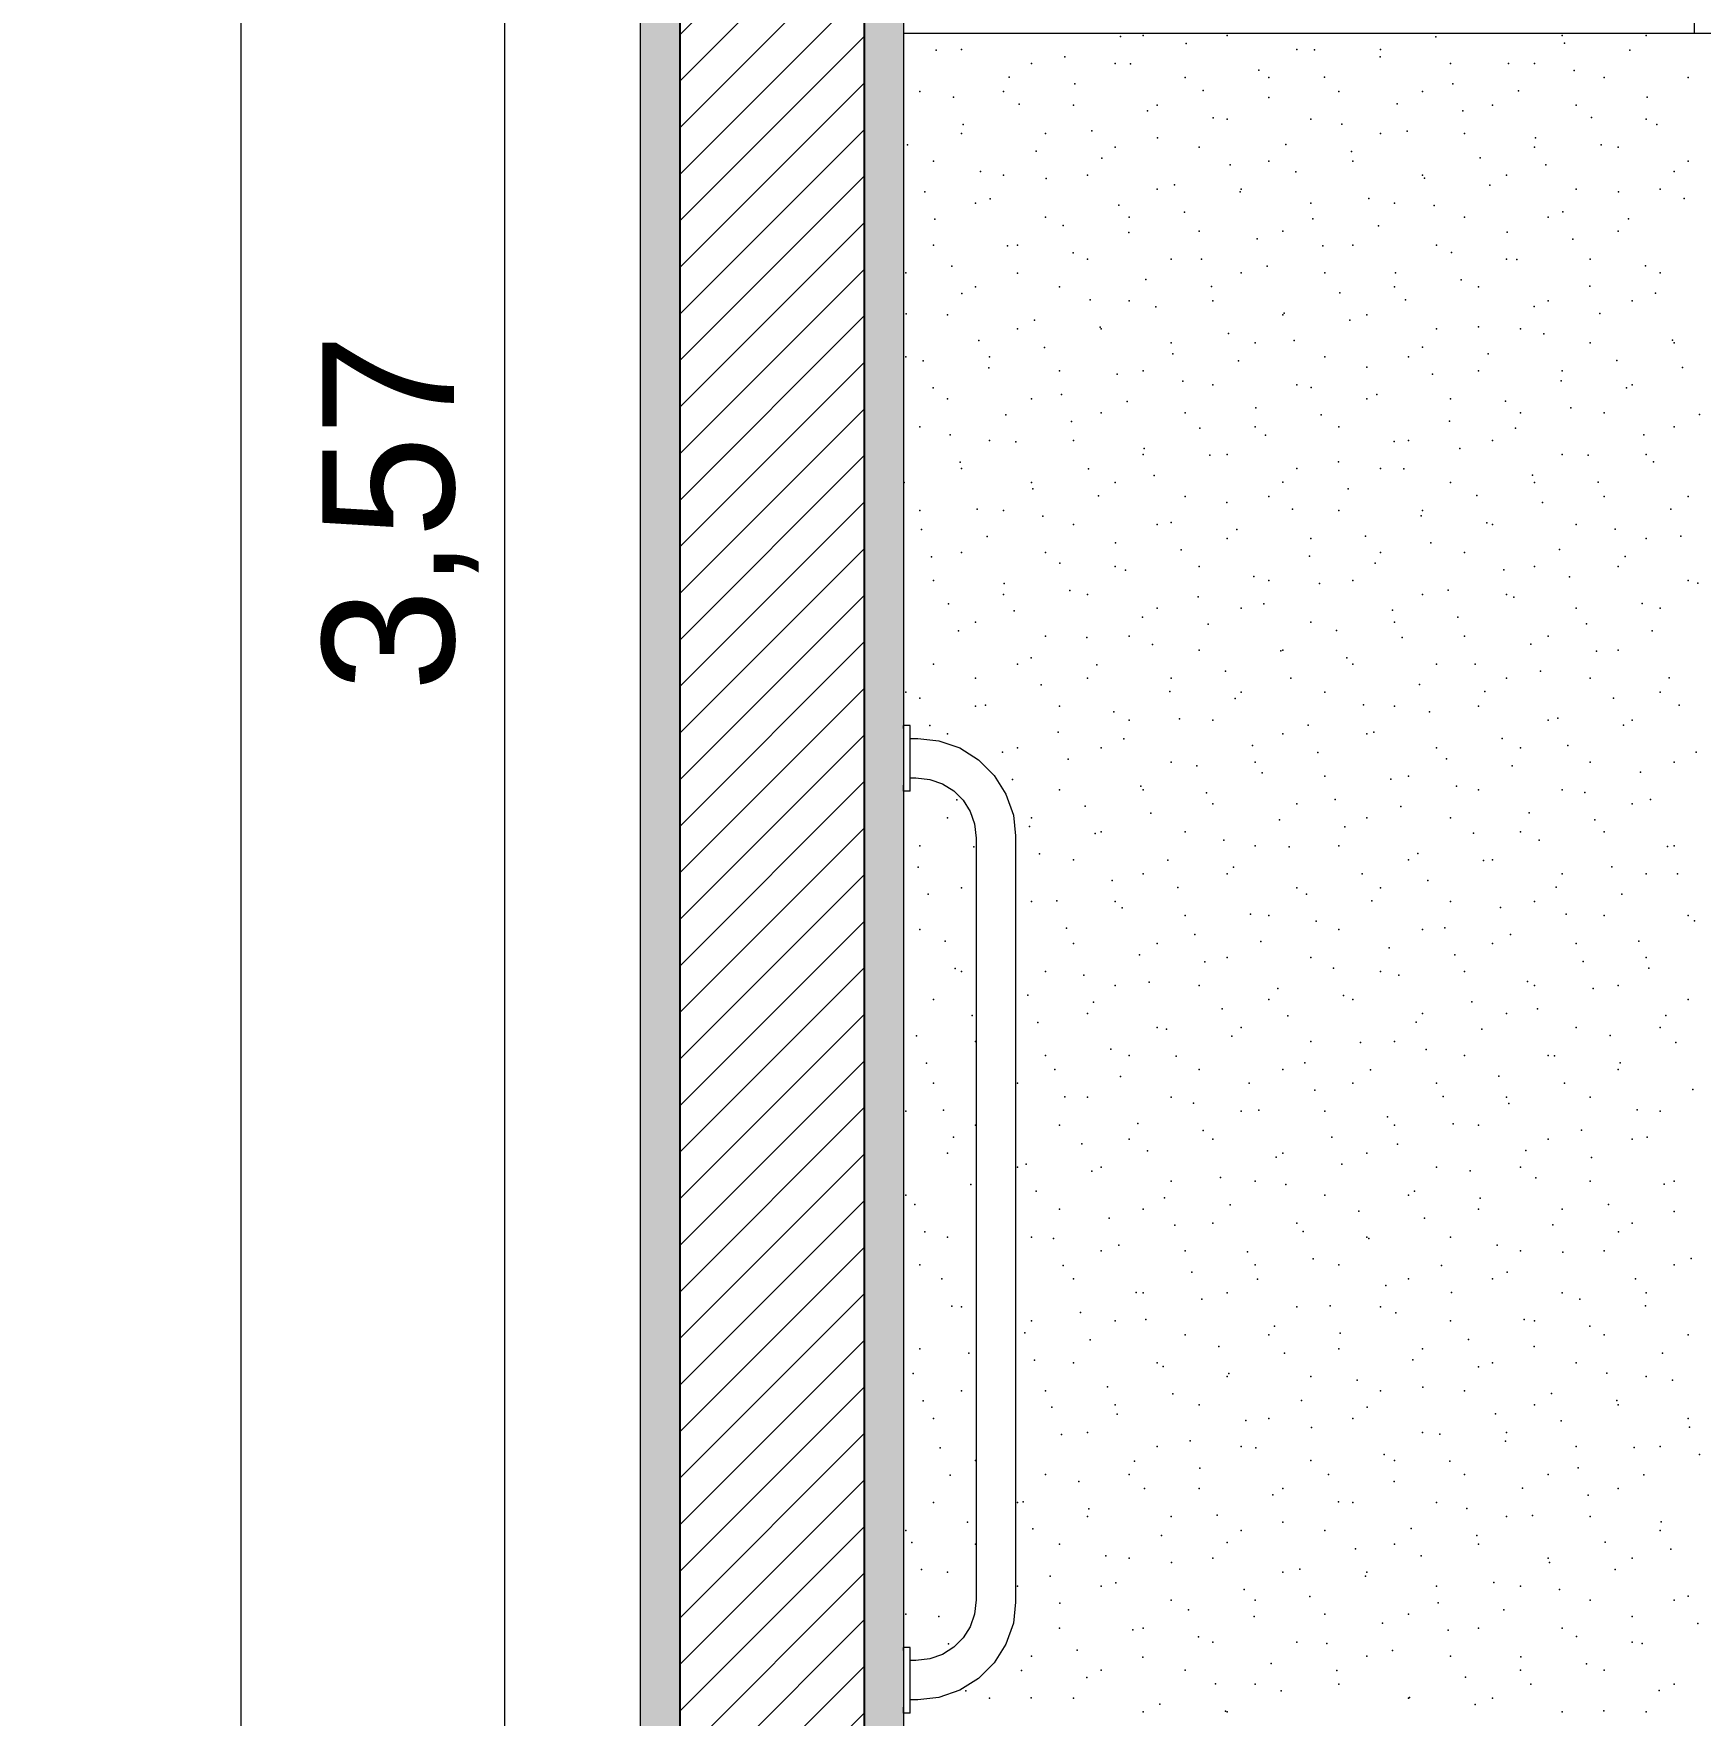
# Model space of a CAD drawing. Header units: metres. Extents: x -77 to 97, y 0 to 6.
# Drawn here: x -23.793 to -22.528, y 0.515 to 1.792 of the extents above; entities that cross this region are included whole.
import ezdxf

# ---------------------------------------------------------------- set-up
doc = ezdxf.new("R2010")
doc.units = ezdxf.units.M
doc.header["$MEASUREMENT"] = 0
doc.layers.add('COTAS CORTE', color=7, linetype='Continuous')
doc.layers.add('PAREDE CONSTRUIR', color=7, linetype='Continuous')
for name, color, linetype, lineweight, true_color in [('COTAS CORTE_Caneta_No__25', 7, 'Continuous', 13, 0x982312), ('PAREDE CONSTRUIR_Caneta_No__97', 7, 'Continuous', 5, 0x6b6b6b), ('PAREDE.ARQ_Caneta_No__97', 7, 'Continuous', 5, 0x6b6b6b)]:
    doc.layers.add(name, color=color, linetype=linetype, lineweight=lineweight, true_color=true_color)
for name, color, linetype, lineweight in [('LOUCAS-METAIS.ARQ_Caneta_No__96', 252, 'Continuous', 0), ('PAREDE CONSTRUIR_Caneta_No__241', 7, 'Continuous', 13), ('PAREDE CONSTRUIR_Caneta_No__3', 7, 'Continuous', 25), ('PAREDE.ARQ_Caneta_No__241', 7, 'Continuous', 13)]:
    doc.layers.add(name, color=color, linetype=linetype, lineweight=lineweight)
doc.styles.add('ESTILO_GERADO_1', font='arial.ttf')
doc.dimstyles.new('ESTILO_GERADO__10', dxfattribs={"dimtxt": 0.1, "dimasz": 0.0475, "dimexe": 0.18, "dimexo": 0.624631, "dimgap": 0, "dimtad": 1, "dimzin": 0, "dimdsep": 46, "dimtxsty": 'ESTILO_GERADO_1', "dimblk": 'ARROWHEAD_11', "dimblk1": 'ARROWHEAD_11', "dimblk2": 'ARROWHEAD_11', "dimcen": 0.09, "dimclrd": 256, "dimclre": 256, "dimclrt": 256, "dimadec": 0, "dimazin": 0, "dimtfac": 1, "dimtdec": 4, "dimtmove": 0, "dimatfit": 3, "dimfxl": 0, "dimtolj": 1, "dimtzin": 0, "dimarcsym": 0})
doc.dimstyles.new('ESTILO_GERADO__11', dxfattribs={"dimtxt": 0.1, "dimasz": 0.0475, "dimexe": 0.18, "dimexo": 0.29962, "dimgap": 0, "dimtad": 1, "dimzin": 0, "dimdsep": 46, "dimtxsty": 'ESTILO_GERADO_1', "dimblk": 'ARROWHEAD_11', "dimblk1": 'ARROWHEAD_11', "dimblk2": 'ARROWHEAD_11', "dimcen": 0.09, "dimclrd": 256, "dimclre": 256, "dimclrt": 256, "dimadec": 0, "dimazin": 0, "dimtfac": 1, "dimtdec": 4, "dimtmove": 0, "dimatfit": 3, "dimfxl": 0, "dimtolj": 1, "dimtzin": 0, "dimarcsym": 0})
doc.dimstyles.new('ESTILO_GERADO__9', dxfattribs={"dimtxt": 0.1, "dimasz": 0.0475, "dimexe": 0.18, "dimexo": 0.712446, "dimgap": 0, "dimtad": 1, "dimzin": 0, "dimdsep": 46, "dimtxsty": 'ESTILO_GERADO_1', "dimblk": 'ARROWHEAD_11', "dimblk1": 'ARROWHEAD_11', "dimblk2": 'ARROWHEAD_11', "dimcen": 0.09, "dimclrd": 256, "dimclre": 256, "dimclrt": 256, "dimadec": 0, "dimazin": 0, "dimtfac": 1, "dimtdec": 4, "dimtmove": 0, "dimatfit": 3, "dimfxl": 0, "dimtolj": 1, "dimtzin": 0, "dimarcsym": 0})

# ---------------------------------------------------------------- blocks, each defined once
blk = doc.blocks.new('*D60', base_point=(43.1813, -0.208))
at = {"layer": 'COTAS CORTE_Caneta_No__25', "linetype": 'Continuous', "lineweight": 13, "true_color": 0x982312}
for points in [[(-30.7618, 2.1572), (-30.7609, 2.1524), (-30.7582, 2.1483), (-30.7541, 2.1456), (-30.7493, 2.1447), (-30.7445, 2.1456), (-30.7405, 2.1483), (-30.7378, 2.1524), (-30.7368, 2.1572), (-30.7378, 2.1619), (-30.7405, 2.166), (-30.7445, 2.1687), (-30.7493, 2.1697), (-30.7541, 2.1687), (-30.7582, 2.166), (-30.7609, 2.1619)], [(-30.7618, -0.223), (-30.7609, -0.2278), (-30.7582, -0.2318), (-30.7541, -0.2345), (-30.7493, -0.2355), (-30.7445, -0.2345), (-30.7405, -0.2318), (-30.7378, -0.2278), (-30.7368, -0.223), (-30.7378, -0.2182), (-30.7405, -0.2142), (-30.7445, -0.2114), (-30.7493, -0.2105), (-30.7541, -0.2114), (-30.7582, -0.2142), (-30.7609, -0.2182)]]:
    blk.add_hatch(color=24, dxfattribs=at).paths.add_polyline_path(points)
at = {"layer": 'COTAS CORTE_Caneta_No__25', "color": 24, "linetype": 'Continuous', "lineweight": 13, "true_color": 0x982312}
for p, q in [((-30.7493, 2.1697), (-30.7493, 2.1822)), ((-30.7618, 2.1572), (-31.3739, 2.1572)), ((-30.7024, 2.1572), (-30.7368, 2.1572)), ((-30.7493, -0.2105), (-30.7493, 2.1447)), ((-30.7618, -0.223), (-30.7962, -0.223)), ((-30.1247, -0.223), (-30.7368, -0.223)), ((-30.7493, -0.248), (-30.7493, -0.2355))]:
    blk.add_line(p, q, dxfattribs=at)
for centre in [(-30.7493, 2.1572), (-30.7493, -0.223)]:
    blk.add_circle(centre, 0.0125, dxfattribs=at)
at = {"layer": 'COTAS CORTE_Caneta_No__25', "color": 24, "lineweight": 13, "true_color": 0x982312, "insert": (-30.7693, 0.8336), "char_height": 0.1, "attachment_point": 7, "rotation": 90, "style": 'ESTILO_GERADO_1'}
blk.add_mtext('\\A1;{\\pql;\\fArial|b0|i0|c0|p0;\\W1.000000;2,38}', dxfattribs=at)
blk = doc.blocks.new('ARROWHEAD_11')
at = {"color": 0, "linetype": 'Continuous', "lineweight": 0}
blk.add_line((0, 0), (-1, 0), dxfattribs=at)
at = {"color": 0, "linetype": 'Continuous', "lineweight": 0, "const_width": 0.25, "flags": 128}
blk.add_lwpolyline([(-0.125, 0, 1), (0.125, 0, 1)], format="xyb", close=True, dxfattribs=at)
blk = doc.blocks.new('*D61', base_point=(43.1813, -0.208))
at = {"layer": 'COTAS CORTE_Caneta_No__25', "linetype": 'Continuous', "lineweight": 13, "true_color": 0x982312}
for points in [[(-19.8174, 2.952), (-19.8165, 2.9472), (-19.8137, 2.9432), (-19.8097, 2.9405), (-19.8049, 2.9395), (-19.8001, 2.9405), (-19.7961, 2.9432), (-19.7934, 2.9472), (-19.7924, 2.952), (-19.7934, 2.9568), (-19.7961, 2.9608), (-19.8001, 2.9636), (-19.8049, 2.9645), (-19.8097, 2.9636), (-19.8137, 2.9608), (-19.8165, 2.9568)], [(-19.8174, 2.942), (-19.8165, 2.9372), (-19.8137, 2.9332), (-19.8097, 2.9305), (-19.8049, 2.9295), (-19.8001, 2.9305), (-19.7961, 2.9332), (-19.7934, 2.9372), (-19.7924, 2.942), (-19.7934, 2.9468), (-19.7961, 2.9508), (-19.8001, 2.9536), (-19.8049, 2.9545), (-19.8097, 2.9536), (-19.8137, 2.9508), (-19.8165, 2.9468)], [(-19.8174, -0.208), (-19.8165, -0.2128), (-19.8137, -0.2168), (-19.8097, -0.2195), (-19.8049, -0.2205), (-19.8001, -0.2195), (-19.7961, -0.2168), (-19.7934, -0.2128), (-19.7924, -0.208), (-19.7934, -0.2032), (-19.7961, -0.1992), (-19.8001, -0.1964), (-19.8049, -0.1955), (-19.8097, -0.1964), (-19.8137, -0.1992), (-19.8165, -0.2032)]]:
    blk.add_hatch(color=24, dxfattribs=at).paths.add_polyline_path(points)
at = {"layer": 'COTAS CORTE_Caneta_No__25', "color": 24, "linetype": 'Continuous', "lineweight": 13, "true_color": 0x982312}
for p, q in [((-19.8174, 2.942), (-19.8518, 2.942)), ((-19.0925, 2.942), (-19.7924, 2.942)), ((-19.8049, -0.1955), (-19.8049, 2.9295)), ((-19.8174, -0.208), (-19.8518, -0.208)), ((-19.0925, -0.208), (-19.7924, -0.208)), ((-19.8049, -0.233), (-19.8049, -0.2205))]:
    blk.add_line(p, q, dxfattribs=at)
for centre in [(-19.8049, 2.942), (-19.8049, -0.208)]:
    blk.add_circle(centre, 0.0125, dxfattribs=at)
at = {"layer": 'COTAS CORTE_Caneta_No__25', "color": 24, "lineweight": 13, "true_color": 0x982312, "char_height": 0.1, "attachment_point": 7, "rotation": 90, "style": 'ESTILO_GERADO_1'}
for s, insert in [('\\A1;{\\pql;\\fArial|b0|i0|c0|p0;\\W1.000000;0,01}', (-19.8249, 2.6626)), ('\\A1;{\\pql;\\fArial|b0|i0|c0|p0;\\W1.000000;3,15}', (-19.8249, 1.1001))]:
    blk.add_mtext(s, dxfattribs=dict(at, insert=insert))
blk = doc.blocks.new('*D66', base_point=(43.1813, -0.208))
at = {"layer": 'COTAS CORTE_Caneta_No__25', "linetype": 'Continuous', "lineweight": 13, "true_color": 0x982312}
for points in [[(-23.4481, 3.342), (-23.4472, 3.3372), (-23.4445, 3.3332), (-23.4404, 3.3305), (-23.4356, 3.3295), (-23.4308, 3.3305), (-23.4268, 3.3332), (-23.4241, 3.3372), (-23.4231, 3.342), (-23.4241, 3.3468), (-23.4268, 3.3508), (-23.4308, 3.3536), (-23.4356, 3.3545), (-23.4404, 3.3536), (-23.4445, 3.3508), (-23.4472, 3.3468)], [(-23.4481, -0.223), (-23.4472, -0.2278), (-23.4445, -0.2318), (-23.4404, -0.2345), (-23.4356, -0.2355), (-23.4308, -0.2345), (-23.4268, -0.2318), (-23.4241, -0.2278), (-23.4231, -0.223), (-23.4241, -0.2182), (-23.4268, -0.2142), (-23.4308, -0.2114), (-23.4356, -0.2105), (-23.4404, -0.2114), (-23.4445, -0.2142), (-23.4472, -0.2182)]]:
    blk.add_hatch(color=24, dxfattribs=at).paths.add_polyline_path(points)
at = {"layer": 'COTAS CORTE_Caneta_No__25', "color": 24, "linetype": 'Continuous', "lineweight": 13, "true_color": 0x982312}
for p, q in [((-23.4481, 3.342), (-23.4825, 3.342)), ((-23.136, 3.342), (-23.4231, 3.342)), ((-23.4356, -0.2105), (-23.4356, 3.3295)), ((-23.4481, -0.223), (-23.4825, -0.223)), ((-23.136, -0.223), (-23.4231, -0.223)), ((-23.4356, -0.248), (-23.4356, -0.2355))]:
    blk.add_line(p, q, dxfattribs=at)
for centre in [(-23.4356, 3.342), (-23.4356, -0.223)]:
    blk.add_circle(centre, 0.0125, dxfattribs=at)
at = {"layer": 'COTAS CORTE_Caneta_No__25', "color": 24, "lineweight": 13, "true_color": 0x982312, "char_height": 0.1, "attachment_point": 7, "rotation": 90, "style": 'ESTILO_GERADO_1'}
for s, insert in [('\\A1;{\\pql;\\fArial|b0|i0|c0|p0;\\W1.000000;0,15}', (-23.4556, 3.0626)), ('\\A1;{\\pql;\\fArial|b0|i0|c0|p0;\\W1.000000;3,57}', (-23.4556, 1.2926))]:
    blk.add_mtext(s, dxfattribs=dict(at, insert=insert))
blk = doc.blocks.new('*D82', base_point=(43.1813, -0.208))
at = {"layer": 'COTAS CORTE_Caneta_No__25', "linetype": 'Continuous', "lineweight": 13, "true_color": 0x982312}
for points in [[(-23.6483, 4.492), (-23.6473, 4.4872), (-23.6446, 4.4832), (-23.6405, 4.4805), (-23.6358, 4.4795), (-23.631, 4.4805), (-23.6269, 4.4832), (-23.6242, 4.4872), (-23.6233, 4.492), (-23.6242, 4.4968), (-23.6269, 4.5008), (-23.631, 4.5036), (-23.6358, 4.5045), (-23.6405, 4.5036), (-23.6446, 4.5008), (-23.6473, 4.4968)], [(-23.6483, -0.223), (-23.6473, -0.2278), (-23.6446, -0.2318), (-23.6405, -0.2345), (-23.6358, -0.2355), (-23.631, -0.2345), (-23.6269, -0.2318), (-23.6242, -0.2278), (-23.6233, -0.223), (-23.6242, -0.2182), (-23.6269, -0.2142), (-23.631, -0.2114), (-23.6358, -0.2105), (-23.6405, -0.2114), (-23.6446, -0.2142), (-23.6473, -0.2182)]]:
    blk.add_hatch(color=24, dxfattribs=at).paths.add_polyline_path(points)
at = {"layer": 'COTAS CORTE_Caneta_No__25', "color": 24, "linetype": 'Continuous', "lineweight": 13, "true_color": 0x982312}
for p, q in [((-23.6358, 4.5045), (-23.6358, 4.517)), ((-23.6483, 4.492), (-23.6826, 4.492)), ((-23.3361, 4.492), (-23.6233, 4.492)), ((-23.6358, -0.2105), (-23.6358, 4.4795)), ((-23.6483, -0.223), (-23.6826, -0.223)), ((-23.3361, -0.223), (-23.6233, -0.223)), ((-23.6358, -0.248), (-23.6358, -0.2355))]:
    blk.add_line(p, q, dxfattribs=at)
for centre in [(-23.6358, 4.492), (-23.6358, -0.223)]:
    blk.add_circle(centre, 0.0125, dxfattribs=at)
at = {"layer": 'COTAS CORTE_Caneta_No__25', "color": 24, "lineweight": 13, "true_color": 0x982312, "insert": (-23.6558, 2.001), "char_height": 0.1, "attachment_point": 7, "rotation": 90, "style": 'ESTILO_GERADO_1'}
blk.add_mtext('\\A1;{\\pql;\\fArial|b0|i0|c0|p0;\\W1.000000;4,72}', dxfattribs=at)

msp = doc.modelspace()

# ---------------------------------------------------------------- hatches: boundary and pattern name
at = {"layer": 'PAREDE CONSTRUIR', "linetype": 'Continuous', "lineweight": 0, "true_color": 0xffffff}
for points in [[(-23.3328, 3.042), (-23.3328, -0.208), (-23.3028, -0.208), (-23.3028, 3.042)], [(-23.1628, -0.208), (-23.1328, -0.208), (-23.1328, 3.042), (-23.1628, 3.042)]]:
    msp.add_hatch(color=7, dxfattribs=at).paths.add_polyline_path(points)
at = {"layer": 'PAREDE CONSTRUIR', "linetype": 'Continuous', "lineweight": 0, "true_color": 0x000000}
h = msp.add_hatch(dxfattribs=at)
h.set_pattern_fill('common_brick_0002', color=18, style=0, pattern_type=2)
h.set_pattern_definition([(45, (43.181277, -0.207991), (-0.0176776695, 0.0176776695), [])])
h.paths.add_polyline_path([(-23.3028, 3.042), (-23.3028, -0.208), (-23.1628, -0.208), (-23.1628, 3.042)])
at = {"layer": 'PAREDE CONSTRUIR_Caneta_No__97', "linetype": 'Continuous', "lineweight": 5, "true_color": 0x6b6b6b}
h = msp.add_hatch(dxfattribs=at)
h.set_pattern_fill('Ceramica_60_x_60_0002', color=251, style=0, pattern_type=2)
h.set_pattern_definition([(0, (-23.13276, -0.208), (0, 0.6), []), (90, (-23.13276, -0.208), (-0.6, 0), [])])
h.paths.add_polyline_path([(-23.1328, 2.942), (-23.1328, 1.962), (-23.1248, 1.962), (-23.1248, 1.934), (-22.6478, 1.934), (-22.6478, 1.91), (-22.6588, 1.91), (-22.6588, 1.909), (-22.6198, 1.909), (-22.6198, 1.906), (-22.5498, 1.906), (-22.5498, 1.894), (-22.5598, 1.894), (-22.5598, 1.892), (-22.7798, 1.892), (-22.7798, 1.894), (-22.7898, 1.894), (-22.7898, 1.906), (-22.7198, 1.906), (-22.7198, 1.909), (-22.6808, 1.909), (-22.6808, 1.91), (-23.0598, 1.91), (-23.0598, 1.792), (-21.8428, 1.792), (-21.8428, 0.817), (-21.8378, 0.817), (-21.8378, 0.807), (-21.8278, 0.807), (-21.8278, 0.81), (-21.7928, 0.817), (-21.7928, 0.767), (-21.8278, 0.774), (-21.8278, 0.777), (-21.8378, 0.777), (-21.8378, 0.767), (-21.8428, 0.767), (-21.8428, -0.008), (-22.5681, -0.008), (-22.5284, -0.1726), (-22.5284, -0.208), (-20.2827, -0.208), (-20.2827, 0.592), (-20.4427, 0.592), (-20.4429, 0.5919), (-20.4448, 0.5905), (-20.445, 0.5904), (-20.4467, 0.5891), (-20.4487, 0.5878), (-20.4507, 0.5865), (-20.4515, 0.5861), (-20.4518, 0.5859), (-20.4536, 0.5848), (-20.4557, 0.5836), (-20.4578, 0.5825), (-20.4599, 0.5814), (-20.4622, 0.5802), (-20.4639, 0.5795), (-20.4655, 0.5787), (-20.4672, 0.578), (-20.4689, 0.5773), (-20.4707, 0.5766), (-20.4724, 0.5759), (-20.4742, 0.5753), (-20.476, 0.5746), (-20.4786, 0.5738), (-20.4811, 0.5731), (-20.4836, 0.5724), (-20.4857, 0.5718), (-20.4878, 0.5713), (-20.4886, 0.5712), (-20.491, 0.5707), (-20.4934, 0.5702), (-20.4959, 0.5698), (-20.4984, 0.5695), (-20.4986, 0.5694), (-20.4987, 0.5694), (-20.4988, 0.5693), (-20.499, 0.5692), (-20.4991, 0.5691), (-20.4994, 0.5687), (-20.4998, 0.5682), (-20.5005, 0.5674), (-20.5008, 0.567), (-20.5013, 0.5663), (-20.5017, 0.5656), (-20.5019, 0.5649), (-20.5021, 0.5641), (-20.5021, 0.5633), (-20.5021, 0.557), (-20.5731, 0.557), (-20.5731, 0.5633), (-20.5732, 0.5641), (-20.5733, 0.5649), (-20.5736, 0.5656), (-20.574, 0.5663), (-20.5744, 0.567), (-20.57, 0.5677), (-20.5705, 0.5684), (-20.5762, 0.5691), (-20.5763, 0.5692), (-20.5764, 0.5693), (-20.5766, 0.5694), (-20.5767, 0.5694), (-20.5769, 0.5695), (-20.5793, 0.5698), (-20.5819, 0.5702), (-20.5842, 0.5707), (-20.5867, 0.5712), (-20.5874, 0.5713), (-20.5896, 0.5718), (-20.5917, 0.5724), (-20.5942, 0.5731), (-20.5967, 0.5738), (-20.5993, 0.5746), (-20.6011, 0.5753), (-20.6028, 0.5759), (-20.6046, 0.5766), (-20.6063, 0.5773), (-20.608, 0.578), (-20.6097, 0.5787), (-20.6114, 0.5794), (-20.613, 0.5802), (-20.6153, 0.5814), (-20.6157, 0.5816), (-20.6158, 0.5816), (-20.6178, 0.5826), (-20.6198, 0.5837), (-20.6218, 0.5849), (-20.6238, 0.5861), (-20.6246, 0.5865), (-20.6266, 0.5878), (-20.6285, 0.5891), (-20.6295, 0.5898), (-20.6305, 0.5905), (-20.6324, 0.5919), (-20.6326, 0.592), (-20.7827, 0.592), (-20.7827, 0.792), (-20.4593, 0.792), (-20.4593, 0.8054), (-20.3643, 0.812), (-20.3243, 0.812), (-20.3243, 0.792), (-20.2827, 0.792), (-20.2827, 2.942)])
h.paths.add_polyline_path([(-23.0728, 1.952), (-23.0728, 2.832), (-22.1928, 2.832), (-22.1928, 1.952)], flags=0)

# ---------------------------------------------------------------- linework, layer by layer
at = {"layer": 'LOUCAS-METAIS.ARQ_Caneta_No__96', "color": 252, "linetype": 'Continuous', "lineweight": 0}
for p, q in [((-23.1328, 1.2645), (-23.1328, 1.2667)), ((-23.1278, 1.2667), (-23.1328, 1.2667)), ((-23.1278, 1.2645), (-23.1278, 1.2667)), ((-23.1278, 1.2603), (-23.1278, 1.2645)), ((-23.1278, 1.2545), (-23.1278, 1.2603)), ((-23.1278, 1.257), (-23.1219, 1.257)), ((-23.1278, 1.2476), (-23.1278, 1.2545)), ((-23.1219, 1.257), (-23.106, 1.2552)), ((-23.106, 1.2552), (-23.0902, 1.2497)), ((-23.1278, 1.2401), (-23.1278, 1.2476)), ((-23.1278, 1.2329), (-23.1278, 1.2401)), ((-23.0902, 1.2497), (-23.0759, 1.2407)), ((-23.0759, 1.2407), (-23.064, 1.2288)), ((-23.1278, 1.2264), (-23.1278, 1.2329)), ((-23.1278, 1.227), (-23.1236, 1.227)), ((-23.1278, 1.2214), (-23.1278, 1.2264)), ((-23.1236, 1.227), (-23.1128, 1.2258)), ((-23.1128, 1.2258), (-23.1033, 1.2225)), ((-23.064, 1.2288), (-23.0551, 1.2146)), ((-23.1328, 1.2181), (-23.1328, 1.2214)), ((-23.1328, 1.217), (-23.1328, 1.2181)), ((-23.1278, 1.217), (-23.1328, 1.217)), ((-23.1278, 1.2181), (-23.1278, 1.2214)), ((-23.1278, 1.217), (-23.1278, 1.2181)), ((-23.1033, 1.2225), (-23.0948, 1.2171)), ((-23.0948, 1.2171), (-23.0876, 1.21)), ((-23.0551, 1.2146), (-23.0495, 1.1987)), ((-23.0876, 1.21), (-23.0823, 1.2015)), ((-23.0823, 1.2015), (-23.079, 1.192)), ((-23.079, 1.192), (-23.0778, 1.1812)), ((-23.0495, 1.1987), (-23.0478, 1.1829)), ((-23.0778, 1.1812), (-23.0778, 0.6029)), ((-23.0478, 1.1829), (-23.0478, 0.6012)), ((-23.0778, 0.6029), (-23.079, 0.592)), ((-23.0478, 0.6012), (-23.0495, 0.5853)), ((-23.079, 0.592), (-23.0823, 0.5825)), ((-23.0823, 0.5825), (-23.0876, 0.574)), ((-23.0495, 0.5853), (-23.0551, 0.5694)), ((-23.1328, 0.5645), (-23.1328, 0.5667)), ((-23.1278, 0.5667), (-23.1328, 0.5667)), ((-23.1278, 0.5645), (-23.1278, 0.5667)), ((-23.1278, 0.5603), (-23.1278, 0.5645)), ((-23.0948, 0.5669), (-23.1033, 0.5615)), ((-23.0876, 0.574), (-23.0948, 0.5669)), ((-23.0551, 0.5694), (-23.064, 0.5552)), ((-23.1278, 0.5545), (-23.1278, 0.5603)), ((-23.1236, 0.557), (-23.1278, 0.557)), ((-23.1278, 0.5476), (-23.1278, 0.5545)), ((-23.1128, 0.5582), (-23.1236, 0.557)), ((-23.1033, 0.5615), (-23.1128, 0.5582)), ((-23.064, 0.5552), (-23.0759, 0.5433)), ((-23.1278, 0.5401), (-23.1278, 0.5476)), ((-23.1278, 0.5329), (-23.1278, 0.5401)), ((-23.0759, 0.5433), (-23.0902, 0.5344)), ((-23.1278, 0.5264), (-23.1278, 0.5329)), ((-23.1219, 0.527), (-23.1278, 0.527)), ((-23.1278, 0.5214), (-23.1278, 0.5264)), ((-23.106, 0.5288), (-23.1219, 0.527)), ((-23.0902, 0.5344), (-23.106, 0.5288)), ((-23.1328, 0.5181), (-23.1328, 0.5214)), ((-23.1328, 0.517), (-23.1328, 0.5181)), ((-23.1278, 0.517), (-23.1328, 0.517)), ((-23.1278, 0.5181), (-23.1278, 0.5214)), ((-23.1278, 0.517), (-23.1278, 0.5181))]:
    msp.add_line(p, q, dxfattribs=at)
at = {"layer": 'PAREDE CONSTRUIR_Caneta_No__241', "color": 7, "linetype": 'Continuous', "lineweight": 13}
for p, q in [((-23.3328, 3.042), (-23.3328, -0.208)), ((-23.1328, 2.942), (-23.1328, -0.208))]:
    msp.add_line(p, q, dxfattribs=at)
at = {"layer": 'PAREDE CONSTRUIR_Caneta_No__3', "color": 7, "linetype": 'Continuous', "lineweight": 25}
for p, q in [((-23.3028, 3.042), (-23.3028, -0.208)), ((-23.1628, 3.042), (-23.1628, -0.208))]:
    msp.add_line(p, q, dxfattribs=at)
at = {"layer": 'PAREDE.ARQ_Caneta_No__241', "color": 7, "linetype": 'Continuous', "lineweight": 13}
msp.add_line((-21.8428, 1.792), (-23.1328, 1.792), dxfattribs=at)
at = {"layer": 'PAREDE.ARQ_Caneta_No__97', "color": 251, "linetype": 'Continuous', "lineweight": 5, "true_color": 0x6b6b6b}
for p in [(-22.9681, 1.7898), (-22.9509, 1.7906), (-22.8872, 1.7906), (-22.7287, 1.7897), (-22.6327, 1.7906), (-22.569, 1.7906), (-23.108, 1.7794), (-23.0888, 1.78), (-22.9183, 1.7845), (-22.8342, 1.78), (-22.8208, 1.7796), (-22.7706, 1.78), (-22.6311, 1.7848), (-22.5813, 1.7795), (-23.0357, 1.7694), (-23.0104, 1.7744), (-22.9721, 1.7694), (-22.9606, 1.7692), (-22.863, 1.7642), (-22.771, 1.7743), (-22.7175, 1.7694), (-22.6734, 1.7694), (-22.6539, 1.7694), (-22.6236, 1.7641), (-23.0527, 1.759), (-23.0029, 1.7538), (-22.9191, 1.7588), (-22.8554, 1.7588), (-22.8132, 1.7589), (-22.7157, 1.754), (-22.6009, 1.7588), (-22.5372, 1.7588), (-23.1206, 1.7482), (-23.095, 1.7437), (-23.057, 1.7482), (-23.0452, 1.7384), (-23.0039, 1.7376), (-22.9403, 1.7376), (-22.9053, 1.7488), (-22.8555, 1.7436), (-22.8024, 1.7482), (-22.758, 1.7386), (-22.7388, 1.7482), (-22.6857, 1.7376), (-22.6659, 1.7487), (-22.6221, 1.7376), (-22.5683, 1.7438), (-22.9476, 1.7334), (-22.8978, 1.7282), (-22.8872, 1.727), (-22.8236, 1.727), (-22.7081, 1.7333), (-22.6106, 1.7284), (-22.569, 1.727), (-23.0888, 1.7163), (-23.0875, 1.723), (-23.0251, 1.7163), (-22.9899, 1.7181), (-22.9401, 1.7128), (-22.8002, 1.7232), (-22.7706, 1.7163), (-22.7504, 1.718), (-22.7069, 1.7163), (-22.6529, 1.713), (-22.5608, 1.7231), (-23.1298, 1.7076), (-23.0322, 1.7027), (-22.9721, 1.7057), (-22.9085, 1.7057), (-22.8425, 1.7078), (-22.7927, 1.7026), (-22.6539, 1.7057), (-22.6031, 1.7077), (-22.5903, 1.7057), (-23.11, 1.6951), (-23.0745, 1.6873), (-22.9824, 1.6974), (-22.8848, 1.6925), (-22.8554, 1.6951), (-22.835, 1.6872), (-22.7918, 1.6951), (-22.6951, 1.6976), (-22.6453, 1.6924), (-22.5478, 1.6874), (-22.5372, 1.6951), (-23.057, 1.6845), (-23.0247, 1.682), (-22.9933, 1.6845), (-22.9403, 1.6739), (-22.9271, 1.6771), (-22.8766, 1.6739), (-22.7388, 1.6845), (-22.7374, 1.6822), (-22.6876, 1.677), (-22.6751, 1.6845), (-22.6221, 1.6739), (-22.5584, 1.6739), (-23.1168, 1.6719), (-23.0782, 1.6633), (-23.067, 1.6666), (-22.9694, 1.6617), (-22.8773, 1.6718), (-22.8236, 1.6633), (-22.7797, 1.6669), (-22.76, 1.6633), (-22.7299, 1.6616), (-22.5901, 1.672), (-22.5402, 1.6668), (-23.1092, 1.6512), (-23.0251, 1.6527), (-22.9615, 1.6527), (-22.9196, 1.6564), (-22.822, 1.6515), (-22.7069, 1.6527), (-22.6433, 1.6527), (-22.6323, 1.6566), (-22.5825, 1.6514), (-23.0117, 1.6463), (-22.9619, 1.641), (-22.9085, 1.6421), (-22.8643, 1.6361), (-22.8448, 1.6421), (-22.7722, 1.6462), (-22.6746, 1.6413), (-22.6248, 1.636), (-22.5903, 1.6421), (-23.11, 1.6315), (-23.054, 1.6309), (-23.0463, 1.6315), (-23.0041, 1.6256), (-22.8145, 1.6308), (-22.7918, 1.6315), (-22.7281, 1.6315), (-22.7169, 1.6259), (-23.1312, 1.6103), (-23.0962, 1.6155), (-23.0464, 1.6102), (-22.9933, 1.6209), (-22.9297, 1.6209), (-22.9066, 1.6207), (-22.8766, 1.6103), (-22.8568, 1.6154), (-22.813, 1.6103), (-22.7592, 1.6105), (-22.6751, 1.6209), (-22.6671, 1.6206), (-22.6115, 1.6209), (-22.5695, 1.6157), (-22.5584, 1.6103), (-23.0782, 1.5997), (-23.0145, 1.5997), (-22.9489, 1.6053), (-22.8991, 1.6), (-22.76, 1.5997), (-22.7094, 1.6052), (-22.6963, 1.5997), (-22.6118, 1.6003), (-23.0887, 1.5948), (-22.9912, 1.5899), (-22.9615, 1.5891), (-22.9413, 1.5846), (-22.8979, 1.5891), (-22.8015, 1.5951), (-22.7517, 1.5898), (-22.6541, 1.5849), (-22.6433, 1.5891), (-22.5797, 1.5891), (-22.562, 1.595), (-23.131, 1.5794), (-23.0994, 1.5785), (-23.0334, 1.5745), (-22.8448, 1.5785), (-22.8438, 1.5797), (-22.794, 1.5744), (-22.7812, 1.5785), (-22.6043, 1.5796), (-23.0757, 1.5591), (-23.0463, 1.5679), (-22.9836, 1.5692), (-22.9827, 1.5679), (-22.8861, 1.5643), (-22.8362, 1.559), (-22.7281, 1.5679), (-22.6964, 1.5695), (-22.6645, 1.5679), (-22.6466, 1.5642), (-22.549, 1.5593), (-23.1312, 1.5466), (-23.0676, 1.5466), (-23.0259, 1.5538), (-22.9297, 1.5572), (-22.9283, 1.5489), (-22.866, 1.5572), (-22.813, 1.5466), (-22.7494, 1.5466), (-22.7387, 1.5541), (-22.6889, 1.5488), (-22.6115, 1.5572), (-22.5478, 1.5572), (-23.118, 1.5437), (-23.0682, 1.5384), (-23.0145, 1.536), (-22.9706, 1.5335), (-22.9509, 1.536), (-22.8785, 1.5436), (-22.781, 1.5387), (-22.7312, 1.5334), (-22.6963, 1.536), (-22.6327, 1.536), (-22.5913, 1.5439), (-22.5415, 1.5386), (-23.1105, 1.5231), (-22.9208, 1.5282), (-22.8979, 1.5254), (-22.8342, 1.5254), (-22.8233, 1.5233), (-22.6336, 1.5285), (-22.5838, 1.5232), (-22.5797, 1.5254), (-23.0994, 1.5148), (-23.0357, 1.5148), (-23.0129, 1.5181), (-22.9631, 1.5128), (-22.8655, 1.5079), (-22.7812, 1.5148), (-22.7734, 1.518), (-22.7175, 1.5148), (-22.6759, 1.5131), (-22.6261, 1.5078), (-23.0552, 1.5027), (-23.0054, 1.4975), (-22.9827, 1.5042), (-22.9191, 1.5042), (-22.8157, 1.5026), (-22.7182, 1.4977), (-22.6645, 1.5042), (-22.6009, 1.5042), (-22.5285, 1.5029), (-23.1206, 1.4936), (-23.0975, 1.4873), (-23.0676, 1.483), (-23.0477, 1.4821), (-23.0039, 1.483), (-22.9078, 1.4925), (-22.866, 1.4936), (-22.858, 1.4872), (-22.8024, 1.4936), (-22.7604, 1.4823), (-22.7494, 1.483), (-22.6857, 1.483), (-22.6683, 1.4924), (-22.5708, 1.4875), (-22.5478, 1.4936), (-22.9509, 1.4724), (-22.9501, 1.4771), (-22.9003, 1.4719), (-22.8872, 1.4724), (-22.7106, 1.477), (-22.6327, 1.4724), (-22.6131, 1.4721), (-22.569, 1.4724), (-23.09, 1.4667), (-23.0888, 1.4618), (-22.9924, 1.4617), (-22.9426, 1.4565), (-22.8342, 1.4618), (-22.8027, 1.4669), (-22.7706, 1.4618), (-22.7529, 1.4616), (-22.6553, 1.4567), (-22.5633, 1.4668), (-23.1323, 1.4513), (-23.0357, 1.4512), (-23.0347, 1.4464), (-22.9721, 1.4512), (-22.845, 1.4515), (-22.7952, 1.4463), (-22.7175, 1.4512), (-22.6539, 1.4512), (-22.6055, 1.4514), (-23.077, 1.431), (-22.9849, 1.4411), (-22.9191, 1.4406), (-22.8873, 1.4361), (-22.8554, 1.4406), (-22.8375, 1.4309), (-22.6976, 1.4413), (-22.6478, 1.436), (-22.6009, 1.4406), (-22.5503, 1.4311), (-22.5372, 1.4406), (-23.1206, 1.43), (-23.057, 1.43), (-23.0272, 1.4257), (-23.0039, 1.4194), (-22.9403, 1.4194), (-22.9296, 1.4208), (-22.8024, 1.43), (-22.7399, 1.4259), (-22.7388, 1.43), (-22.6901, 1.4207), (-22.6857, 1.4194), (-22.6221, 1.4194), (-23.1193, 1.4156), (-23.0694, 1.4103), (-22.9719, 1.4054), (-22.8872, 1.4088), (-22.8798, 1.4155), (-22.8236, 1.4088), (-22.7822, 1.4105), (-22.7324, 1.4053), (-22.5925, 1.4157), (-22.569, 1.4088), (-22.5427, 1.4104), (-23.1117, 1.3949), (-23.0888, 1.3981), (-23.0251, 1.3981), (-22.9221, 1.4001), (-22.8245, 1.3952), (-22.7706, 1.3981), (-22.7069, 1.3981), (-22.6348, 1.4003), (-22.585, 1.3951), (-23.0142, 1.39), (-22.9721, 1.3875), (-22.9643, 1.3847), (-22.9085, 1.3875), (-22.8668, 1.3798), (-22.7747, 1.3899), (-22.6771, 1.3849), (-22.6539, 1.3875), (-22.6273, 1.3797), (-22.5903, 1.3875), (-23.11, 1.3769), (-23.057, 1.3663), (-23.0564, 1.3746), (-23.0066, 1.3693), (-22.9933, 1.3663), (-22.8554, 1.3769), (-22.817, 1.3745), (-22.7918, 1.3769), (-22.7388, 1.3663), (-22.7194, 1.3696), (-22.6751, 1.3663), (-22.5372, 1.3769), (-22.5297, 1.3747), (-23.0987, 1.3592), (-23.0489, 1.3539), (-22.9403, 1.3557), (-22.9091, 1.3644), (-22.8766, 1.3557), (-22.8593, 1.3591), (-22.7617, 1.3542), (-22.6696, 1.3643), (-22.6221, 1.3557), (-22.572, 1.3593), (-22.5584, 1.3557), (-23.0782, 1.3451), (-22.9514, 1.349), (-22.9015, 1.3437), (-22.8236, 1.3451), (-22.76, 1.3451), (-22.7119, 1.3489), (-22.6143, 1.344), (-23.0912, 1.3385), (-23.0251, 1.3345), (-22.9936, 1.3336), (-22.9615, 1.3345), (-22.9438, 1.3283), (-22.804, 1.3388), (-22.7542, 1.3335), (-22.7069, 1.3345), (-22.6566, 1.3286), (-22.6433, 1.3345), (-22.5645, 1.3387), (-23.0359, 1.3182), (-22.9085, 1.3239), (-22.8463, 1.3234), (-22.8448, 1.3239), (-22.7964, 1.3181), (-22.6068, 1.3233), (-22.5903, 1.3239), (-23.11, 1.3133), (-23.0782, 1.3028), (-23.0463, 1.3133), (-22.9933, 1.3027), (-22.9861, 1.3129), (-22.9297, 1.3027), (-22.8885, 1.308), (-22.8387, 1.3027), (-22.7918, 1.3133), (-22.7281, 1.3133), (-22.6989, 1.3132), (-22.6751, 1.3027), (-22.6491, 1.3079), (-22.6115, 1.3027), (-22.5515, 1.303), (-23.1312, 1.2921), (-23.0284, 1.2975), (-22.9308, 1.2926), (-22.8766, 1.2921), (-22.813, 1.2921), (-22.7412, 1.2978), (-22.6914, 1.2925), (-22.5584, 1.2921), (-23.1205, 1.2874), (-23.0782, 1.2815), (-23.0707, 1.2821), (-23.0145, 1.2815), (-22.9731, 1.2772), (-22.881, 1.2873), (-22.7835, 1.2824), (-22.76, 1.2815), (-22.7336, 1.2771), (-22.6963, 1.2815), (-22.5938, 1.2876), (-22.544, 1.2823), (-23.113, 1.2667), (-22.9615, 1.2709), (-22.9233, 1.2719), (-22.8979, 1.2709), (-22.8257, 1.267), (-22.6433, 1.2709), (-22.6361, 1.2722), (-22.5863, 1.2669), (-22.5797, 1.2709), (-23.0994, 1.2603), (-23.0154, 1.2618), (-22.9656, 1.2565), (-22.868, 1.2516), (-22.8448, 1.2603), (-22.7812, 1.2603), (-22.7759, 1.2617), (-22.6784, 1.2568), (-22.6285, 1.2515), (-23.0577, 1.2464), (-23.0463, 1.2497), (-23.0079, 1.2411), (-22.9827, 1.2497), (-22.9297, 1.239), (-22.866, 1.239), (-22.8182, 1.2463), (-22.7281, 1.2497), (-22.7206, 1.2414), (-22.6645, 1.2497), (-22.6115, 1.239), (-22.5478, 1.239), (-22.531, 1.2466), (-23.0502, 1.2258), (-22.9103, 1.2362), (-22.8605, 1.2309), (-22.813, 1.2284), (-22.7629, 1.226), (-22.7494, 1.2284), (-22.6708, 1.2361), (-22.5733, 1.2312), (-23.0145, 1.2178), (-22.9526, 1.2208), (-22.9509, 1.2178), (-22.9028, 1.2155), (-22.7131, 1.2207), (-22.6963, 1.2178), (-22.6327, 1.2178), (-22.6156, 1.2158), (-23.0925, 1.2104), (-22.9949, 1.2054), (-22.8979, 1.2072), (-22.8342, 1.2072), (-22.8052, 1.2106), (-22.7554, 1.2053), (-22.6578, 1.2004), (-22.5797, 1.2072), (-22.5657, 1.2105), (-23.0994, 1.1966), (-23.0372, 1.19), (-23.0357, 1.1966), (-22.9451, 1.2002), (-22.8475, 1.1952), (-22.7977, 1.1899), (-22.7812, 1.1966), (-22.7175, 1.1966), (-22.608, 1.1951), (-23.1206, 1.1754), (-23.0795, 1.1747), (-22.9874, 1.1848), (-22.9827, 1.186), (-22.9191, 1.186), (-22.8898, 1.1798), (-22.866, 1.1754), (-22.8024, 1.1754), (-22.7001, 1.185), (-22.6645, 1.186), (-22.6503, 1.1797), (-22.6009, 1.186), (-22.5527, 1.1748), (-22.5478, 1.1754), (-23.0296, 1.1694), (-23.0039, 1.1648), (-22.9321, 1.1644), (-22.84, 1.1746), (-22.7494, 1.1648), (-22.7424, 1.1696), (-22.6926, 1.1643), (-22.6857, 1.1648), (-23.1217, 1.1593), (-22.9509, 1.1542), (-22.8872, 1.1542), (-22.8823, 1.1592), (-22.7847, 1.1542), (-22.6327, 1.1542), (-22.595, 1.1594), (-22.569, 1.1542), (-22.5452, 1.1541), (-23.1142, 1.1386), (-23.0888, 1.1436), (-22.9744, 1.1491), (-22.9246, 1.1438), (-22.8342, 1.1436), (-22.827, 1.1388), (-22.7706, 1.1436), (-22.7349, 1.149), (-22.6373, 1.144), (-22.5875, 1.1387), (-23.0357, 1.133), (-23.0166, 1.1337), (-22.9721, 1.133), (-22.9668, 1.1284), (-22.7772, 1.1336), (-22.7175, 1.133), (-22.6796, 1.1286), (-22.6539, 1.133), (-23.1206, 1.1118), (-23.0091, 1.113), (-22.9191, 1.1224), (-22.8693, 1.1235), (-22.8554, 1.1224), (-22.8195, 1.1182), (-22.8024, 1.1118), (-22.7388, 1.1118), (-22.7219, 1.1132), (-22.6298, 1.1234), (-22.6009, 1.1224), (-22.5372, 1.1224), (-22.5322, 1.1184), (-23.1012, 1.1029), (-23.0039, 1.1012), (-22.9403, 1.1012), (-22.9116, 1.1081), (-22.8617, 1.1028), (-22.6857, 1.1012), (-22.6721, 1.108), (-22.6221, 1.1012), (-22.5745, 1.103), (-22.9538, 1.0927), (-22.904, 1.0874), (-22.8872, 1.0906), (-22.8236, 1.0906), (-22.7642, 1.0979), (-22.7144, 1.0926), (-22.6168, 1.0876), (-22.569, 1.0906), (-23.0937, 1.0822), (-23.0888, 1.0799), (-23.0251, 1.0799), (-22.9961, 1.0773), (-22.8065, 1.0825), (-22.7706, 1.0799), (-22.7567, 1.0772), (-22.7069, 1.0799), (-22.567, 1.0824), (-23.0384, 1.0619), (-22.9721, 1.0693), (-22.9463, 1.072), (-22.9085, 1.0693), (-22.8487, 1.0671), (-22.7989, 1.0618), (-22.6591, 1.0723), (-22.6539, 1.0693), (-22.6093, 1.067), (-22.5903, 1.0693), (-23.11, 1.0587), (-22.9933, 1.0481), (-22.9886, 1.0566), (-22.891, 1.0517), (-22.8554, 1.0587), (-22.7918, 1.0587), (-22.7388, 1.0481), (-22.7014, 1.0569), (-22.6751, 1.0481), (-22.6516, 1.0516), (-22.5372, 1.0587), (-23.0807, 1.0465), (-23.0309, 1.0412), (-22.9403, 1.0375), (-22.9333, 1.0363), (-22.8766, 1.0375), (-22.8412, 1.0464), (-22.7437, 1.0415), (-22.6938, 1.0362), (-22.6221, 1.0375), (-22.5584, 1.0375), (-22.554, 1.0467), (-23.123, 1.0311), (-23.0782, 1.0269), (-22.8835, 1.031), (-22.8236, 1.0269), (-22.7859, 1.0261), (-22.76, 1.0269), (-22.5963, 1.0313), (-22.5465, 1.026), (-23.1155, 1.0104), (-23.0251, 1.0163), (-22.9756, 1.0209), (-22.9615, 1.0163), (-22.9258, 1.0156), (-22.8282, 1.0107), (-22.7361, 1.0208), (-22.7069, 1.0163), (-22.6433, 1.0163), (-22.6386, 1.0159), (-22.5887, 1.0106), (-23.0179, 1.0055), (-22.9681, 1.0002), (-22.9085, 1.0057), (-22.8448, 1.0057), (-22.7784, 1.0054), (-22.6808, 1.0005), (-22.5903, 1.0057), (-23.11, 0.9951), (-23.0463, 0.9951), (-23.0104, 0.9848), (-22.9933, 0.9845), (-22.9297, 0.9845), (-22.8705, 0.9953), (-22.8207, 0.99), (-22.7918, 0.9951), (-22.7281, 0.9951), (-22.7231, 0.9851), (-22.6751, 0.9845), (-22.631, 0.9952), (-22.6115, 0.9845), (-22.5335, 0.9903), (-23.1312, 0.9739), (-23.1025, 0.9747), (-22.9128, 0.9799), (-22.8766, 0.9739), (-22.863, 0.9746), (-22.813, 0.9739), (-22.6733, 0.9798), (-22.5758, 0.9749), (-22.5584, 0.9739), (-23.0782, 0.9633), (-23.0145, 0.9633), (-22.9551, 0.9645), (-22.9053, 0.9592), (-22.7654, 0.9697), (-22.76, 0.9633), (-22.7156, 0.9644), (-22.6963, 0.9633), (-22.618, 0.9595), (-23.0949, 0.9541), (-22.9974, 0.9491), (-22.9615, 0.9527), (-22.8979, 0.9527), (-22.8077, 0.9543), (-22.7579, 0.949), (-22.6433, 0.9527), (-22.5797, 0.9527), (-22.5682, 0.9542), (-23.0994, 0.9421), (-23.0397, 0.9337), (-22.9476, 0.9438), (-22.85, 0.9389), (-22.8448, 0.9421), (-22.8002, 0.9336), (-22.7812, 0.9421), (-22.6603, 0.9441), (-22.6105, 0.9388), (-23.0463, 0.9315), (-22.9898, 0.9285), (-22.9827, 0.9315), (-22.9297, 0.9208), (-22.8923, 0.9235), (-22.866, 0.9208), (-22.7281, 0.9315), (-22.7026, 0.9287), (-22.6645, 0.9315), (-22.6528, 0.9234), (-22.6115, 0.9208), (-22.5478, 0.9208), (-23.1312, 0.9102), (-23.0819, 0.9183), (-23.0321, 0.9131), (-22.9346, 0.9081), (-22.8425, 0.9182), (-22.813, 0.9102), (-22.7494, 0.9102), (-22.7449, 0.9133), (-22.6951, 0.908), (-22.5552, 0.9185), (-23.1242, 0.903), (-23.0145, 0.8996), (-22.9509, 0.8996), (-22.8848, 0.9029), (-22.7872, 0.8979), (-22.6963, 0.8996), (-22.6327, 0.8996), (-22.5975, 0.9031), (-22.5477, 0.8978), (-23.1167, 0.8823), (-22.9768, 0.8927), (-22.927, 0.8875), (-22.8979, 0.889), (-22.8342, 0.889), (-22.8295, 0.8825), (-22.7374, 0.8926), (-22.6398, 0.8877), (-22.59, 0.8824), (-22.5797, 0.889), (-23.0994, 0.8784), (-23.0357, 0.8784), (-23.0191, 0.8774), (-22.9693, 0.8721), (-22.7812, 0.8784), (-22.7797, 0.8773), (-22.7175, 0.8784), (-22.6821, 0.8723), (-23.1206, 0.8572), (-23.0116, 0.8567), (-22.9827, 0.8678), (-22.9191, 0.8678), (-22.8718, 0.8671), (-22.866, 0.8572), (-22.8219, 0.8619), (-22.8024, 0.8572), (-22.7244, 0.8569), (-22.6645, 0.8678), (-22.6323, 0.867), (-22.6009, 0.8678), (-22.5478, 0.8572), (-22.5347, 0.8621), (-23.1037, 0.8466), (-23.0039, 0.8466), (-22.914, 0.8518), (-22.8642, 0.8465), (-22.7494, 0.8466), (-22.6857, 0.8466), (-22.6746, 0.8517), (-22.577, 0.8467), (-22.9563, 0.8364), (-22.9509, 0.836), (-22.9065, 0.8311), (-22.8872, 0.836), (-22.7667, 0.8415), (-22.7169, 0.8363), (-22.6327, 0.836), (-22.6193, 0.8313), (-22.569, 0.836), (-23.0962, 0.8259), (-23.0888, 0.8254), (-22.9986, 0.821), (-22.8342, 0.8254), (-22.8089, 0.8262), (-22.7706, 0.8254), (-22.7591, 0.8209), (-22.5695, 0.8261), (-23.0409, 0.8056), (-23.0357, 0.8148), (-22.9721, 0.8148), (-22.9488, 0.8157), (-22.8512, 0.8108), (-22.8014, 0.8055), (-22.7175, 0.8148), (-22.6616, 0.8159), (-22.6539, 0.8148), (-22.6118, 0.8107), (-23.1206, 0.7936), (-22.9911, 0.8003), (-22.9191, 0.8042), (-22.8935, 0.7954), (-22.8554, 0.8042), (-22.8024, 0.7936), (-22.7388, 0.7936), (-22.7039, 0.8006), (-22.654, 0.7953), (-22.6009, 0.8042), (-22.5372, 0.8042), (-23.0832, 0.7902), (-23.0334, 0.7849), (-23.0039, 0.783), (-22.9403, 0.783), (-22.9358, 0.78), (-22.8437, 0.7901), (-22.7461, 0.7852), (-22.6963, 0.7799), (-22.6857, 0.783), (-22.6221, 0.783), (-22.5565, 0.7903), (-23.1255, 0.7748), (-22.8872, 0.7724), (-22.886, 0.7747), (-22.8236, 0.7724), (-22.7884, 0.7698), (-22.5988, 0.775), (-22.569, 0.7724), (-22.549, 0.7697), (-23.1179, 0.7541), (-23.0888, 0.7617), (-23.0251, 0.7617), (-22.9781, 0.7646), (-22.9283, 0.7593), (-22.8307, 0.7544), (-22.7706, 0.7617), (-22.7386, 0.7645), (-22.7069, 0.7617), (-22.641, 0.7596), (-22.5912, 0.7543), (-23.11, 0.7405), (-23.0204, 0.7492), (-22.9721, 0.7511), (-22.9706, 0.7439), (-22.9085, 0.7511), (-22.8554, 0.7405), (-22.7918, 0.7405), (-22.7809, 0.7491), (-22.6833, 0.7442), (-22.6539, 0.7511), (-22.5903, 0.7511), (-22.5372, 0.7405), (-23.0129, 0.7285), (-22.9933, 0.7299), (-22.873, 0.739), (-22.8232, 0.7337), (-22.7388, 0.7299), (-22.7256, 0.7288), (-22.6751, 0.7299), (-22.6335, 0.7389), (-22.536, 0.734), (-23.105, 0.7184), (-22.9403, 0.7193), (-22.9153, 0.7236), (-22.8766, 0.7193), (-22.8655, 0.7183), (-22.6758, 0.7235), (-22.6221, 0.7193), (-22.5782, 0.7186), (-22.5584, 0.7193), (-23.0782, 0.7087), (-22.9576, 0.7082), (-22.9078, 0.7029), (-22.8236, 0.7087), (-22.7679, 0.7134), (-22.76, 0.7087), (-22.7181, 0.7081), (-22.6205, 0.7032), (-22.5284, 0.7133), (-23.0974, 0.6977), (-23.0251, 0.6981), (-22.9999, 0.6928), (-22.9615, 0.6981), (-22.8102, 0.698), (-22.7604, 0.6927), (-22.7069, 0.6981), (-22.6433, 0.6981), (-22.5707, 0.6979), (-23.11, 0.6769), (-23.0463, 0.6769), (-23.0421, 0.6774), (-22.95, 0.6875), (-22.9085, 0.6875), (-22.8525, 0.6826), (-22.8448, 0.6875), (-22.8027, 0.6773), (-22.7918, 0.6769), (-22.7281, 0.6769), (-22.6628, 0.6878), (-22.613, 0.6825), (-22.5903, 0.6875), (-22.9933, 0.6663), (-22.9923, 0.6721), (-22.9297, 0.6663), (-22.8948, 0.6672), (-22.7051, 0.6724), (-22.6751, 0.6663), (-22.6553, 0.6671), (-22.6115, 0.6663), (-23.1312, 0.6557), (-23.0844, 0.662), (-23.0346, 0.6568), (-22.9371, 0.6518), (-22.8766, 0.6557), (-22.845, 0.6619), (-22.813, 0.6557), (-22.7474, 0.657), (-22.6976, 0.6517), (-22.5584, 0.6557), (-22.5577, 0.6622), (-23.1267, 0.6466), (-23.0782, 0.6451), (-23.0145, 0.6451), (-22.8872, 0.6465), (-22.7897, 0.6416), (-22.76, 0.6451), (-22.6963, 0.6451), (-22.6, 0.6468), (-22.5502, 0.6415), (-23.1192, 0.626), (-22.9793, 0.6364), (-22.9615, 0.6345), (-22.9295, 0.6312), (-22.8979, 0.6345), (-22.832, 0.6262), (-22.7399, 0.6363), (-22.6433, 0.6345), (-22.6423, 0.6314), (-22.5925, 0.6261), (-22.5797, 0.6345), (-23.0994, 0.6239), (-23.0463, 0.6133), (-23.0216, 0.621), (-22.9827, 0.6133), (-22.9718, 0.6158), (-22.8448, 0.6239), (-22.7821, 0.6209), (-22.7812, 0.6239), (-22.7281, 0.6133), (-22.6846, 0.616), (-22.6645, 0.6133), (-23.0141, 0.6004), (-22.9297, 0.6027), (-22.8742, 0.6108), (-22.866, 0.6027), (-22.8244, 0.6056), (-22.7269, 0.6006), (-22.6348, 0.6107), (-22.6115, 0.6027), (-22.5478, 0.6027), (-22.5372, 0.6058), (-23.1312, 0.592), (-23.1062, 0.5903), (-22.9165, 0.5954), (-22.8667, 0.5902), (-22.813, 0.592), (-22.7494, 0.592), (-22.6771, 0.5953), (-22.5795, 0.5904), (-23.0145, 0.5814), (-22.9588, 0.5801), (-22.9509, 0.5814), (-22.909, 0.5748), (-22.7691, 0.5852), (-22.7193, 0.58), (-22.6963, 0.5814), (-22.6327, 0.5814), (-22.6218, 0.575), (-22.5297, 0.5851), (-23.0987, 0.5696), (-23.0011, 0.5647), (-22.8979, 0.5708), (-22.8342, 0.5708), (-22.8114, 0.5698), (-22.7616, 0.5646), (-22.5797, 0.5708), (-22.572, 0.5697), (-23.0434, 0.5493), (-23.0357, 0.5602), (-22.9827, 0.5496), (-22.9513, 0.5594), (-22.9191, 0.5496), (-22.8537, 0.5545), (-22.8039, 0.5492), (-22.7812, 0.5602), (-22.7175, 0.5602), (-22.6645, 0.5496), (-22.6641, 0.5596), (-22.6142, 0.5544), (-22.6009, 0.5496), (-22.9936, 0.544), (-22.896, 0.5391), (-22.866, 0.539), (-22.8024, 0.539), (-22.7063, 0.5442), (-22.6565, 0.539), (-22.5478, 0.539), (-23.0857, 0.5339), (-23.0676, 0.5284), (-23.0359, 0.5286), (-23.0039, 0.5284), (-22.9383, 0.5237), (-22.8462, 0.5338), (-22.7494, 0.5284), (-22.7486, 0.5289), (-22.6988, 0.5236), (-22.6857, 0.5284), (-22.559, 0.534), (-22.9509, 0.5178), (-22.8885, 0.5184), (-22.8872, 0.5178), (-22.6327, 0.5178), (-22.6012, 0.5186), (-22.569, 0.5178)]:
    msp.add_point(p, dxfattribs=at)

# ---------------------------------------------------------------- dimensions: what is measured, and where the dimension line sits
at = {"layer": 'COTAS CORTE', "color": 24, "linetype": 'Continuous', "lineweight": 13, "true_color": 0x982312}
for base, p1, p2, dimstyle, picture, middle in [((-23.6357573113, 4.492008589), (-23.3327570082, -0.222991411), (-23.3327570082, 4.492008589), 'ESTILO_GERADO__11', '*D82', (-23.7057573116, 2.1305066037)), ((-23.4356213384, 3.342008589), (-23.3327570082, -0.222991411), (-21.7327294391, 3.342008589), 'ESTILO_GERADO__11', '*D66', (-23.5056213386, 1.4220466066)), ((-19.8049, 2.942), (-33.6746, -0.208), (-17.1826, 2.942), 'ESTILO_GERADO__9', '*D61', (-19.8749, 1.2295)), ((-30.7493, 2.1572), (-23.3328, -0.223), (-30.9327, 2.1572), 'ESTILO_GERADO__10', '*D60', (-30.8193, 0.9631))]:
    dim = msp.add_linear_dim(base=base, p1=p1, p2=p2, angle=90, dimstyle=dimstyle, dxfattribs=at)
    dim.commit()
    dim.dimension.update_dxf_attribs({"geometry": picture, "text_midpoint": middle, "dimtype": 160, "text_rotation": 90})

doc.saveas('drawing.dxf')
